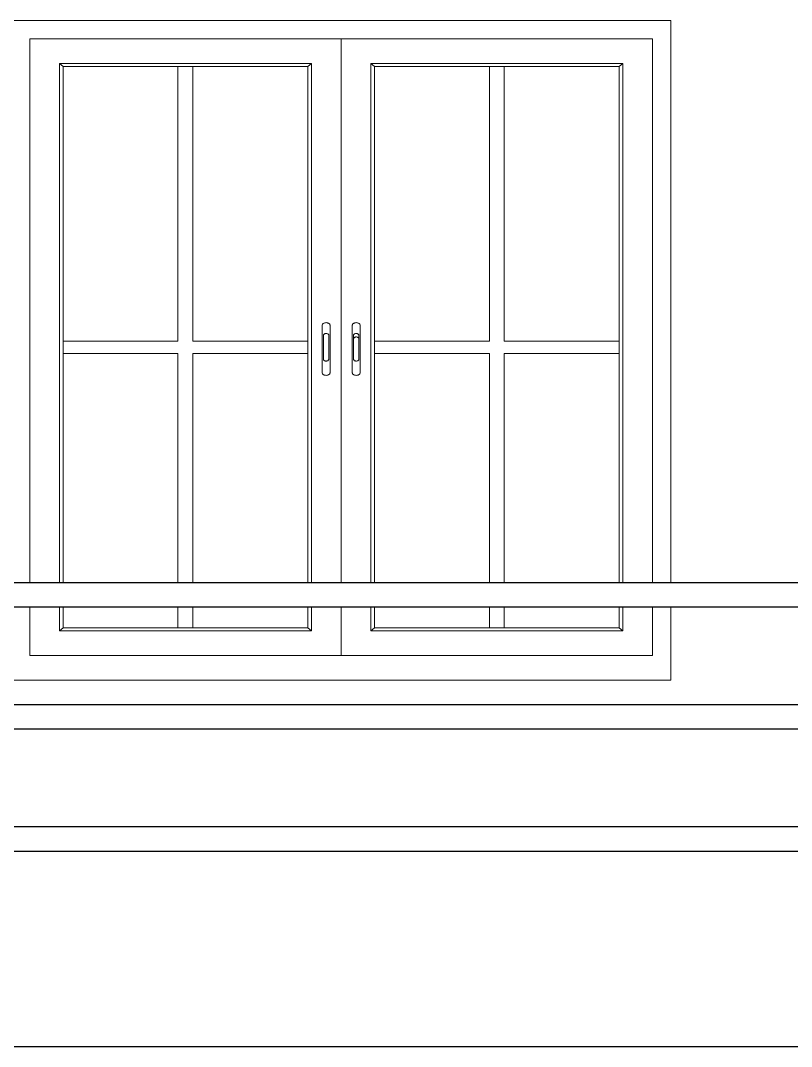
# Model space of a CAD drawing. Header units: inches. Extents: x -5142662 to -4941318, y -3361958 to -3160563.
# Drawn here: x -5011390.8 to -5011327.6, y -3261627.2 to -3261543.2 of the extents above; entities that cross this region are included whole.
import ezdxf

# ---------------------------------------------------------------- set-up
doc = ezdxf.new("R2010")
doc.units = ezdxf.units.IN
doc.header["$LTSCALE"] = 2
doc.header["$MEASUREMENT"] = 0
doc.layers.get('0').update_dxf_attribs({"linetype": 'CONTINUOUS'})
doc.layers.add('window', color=4, linetype='CONTINUOUS', lineweight=13)

msp = doc.modelspace()

# ---------------------------------------------------------------- linework, layer by layer
at = {"ltscale": 0.5}
for p, q in [((-5011631.435, -3261589.209), (-5011206.757, -3261589.209)), ((-5011609.515, -3261591.209), (-5011206.757, -3261591.209)), ((-5011609.515, -3261599.209), (-5011206.757, -3261599.209)), ((-5011609.515, -3261601.209), (-5011206.757, -3261601.209)), ((-5011609.515, -3261609.209), (-5011206.757, -3261609.209)), ((-5011609.515, -3261611.209), (-5011206.757, -3261611.209)), ((-5011609.515, -3261627.209), (-5011201.757, -3261627.209))]:
    msp.add_line(p, q, dxfattribs=at)
at = {"layer": 'window'}
for p, q in [((-5011337.515, -3261543.209), (-5011427.515, -3261543.209)), ((-5011337.515, -3261589.209), (-5011337.515, -3261543.209)), ((-5011390.015, -3261544.709), (-5011390.015, -3261589.209)), ((-5011339.015, -3261544.709), (-5011390.015, -3261544.709)), ((-5011364.515, -3261544.709), (-5011364.515, -3261589.209)), ((-5011339.015, -3261589.209), (-5011339.015, -3261544.709)), ((-5011366.949, -3261546.732), (-5011387.582, -3261546.732)), ((-5011387.582, -3261546.732), (-5011387.582, -3261589.209)), ((-5011387.277, -3261546.985), (-5011387.582, -3261546.732)), ((-5011367.253, -3261546.985), (-5011366.949, -3261546.732)), ((-5011366.949, -3261589.209), (-5011366.949, -3261546.732)), ((-5011362.082, -3261589.209), (-5011362.082, -3261546.732)), ((-5011362.082, -3261546.732), (-5011341.449, -3261546.732)), ((-5011361.777, -3261546.985), (-5011362.082, -3261546.732)), ((-5011341.753, -3261546.985), (-5011341.449, -3261546.732)), ((-5011341.449, -3261546.732), (-5011341.449, -3261589.209)), ((-5011387.277, -3261546.985), (-5011387.277, -3261589.209)), ((-5011387.277, -3261546.985), (-5011367.253, -3261546.985)), ((-5011377.874, -3261546.985), (-5011377.874, -3261569.453)), ((-5011376.657, -3261546.985), (-5011376.657, -3261569.453)), ((-5011367.253, -3261589.209), (-5011367.253, -3261546.985)), ((-5011361.777, -3261589.209), (-5011361.777, -3261546.985)), ((-5011341.753, -3261546.985), (-5011361.777, -3261546.985)), ((-5011352.374, -3261546.985), (-5011352.374, -3261569.453)), ((-5011351.157, -3261546.985), (-5011351.157, -3261569.453)), ((-5011341.753, -3261546.985), (-5011341.753, -3261589.209)), ((-5011365.852, -3261567.96), (-5011365.901, -3261567.975)), ((-5011365.801, -3261567.95), (-5011365.852, -3261567.96)), ((-5011365.801, -3261567.95), (-5011365.749, -3261567.947)), ((-5011365.749, -3261567.947), (-5011365.697, -3261567.95)), ((-5011365.697, -3261567.95), (-5011365.646, -3261567.96)), ((-5011365.646, -3261567.96), (-5011365.597, -3261567.975)), ((-5011363.434, -3261567.975), (-5011363.385, -3261567.96)), ((-5011363.385, -3261567.96), (-5011363.334, -3261567.95)), ((-5011363.334, -3261567.95), (-5011363.282, -3261567.947)), ((-5011363.282, -3261567.947), (-5011363.229, -3261567.95)), ((-5011363.229, -3261567.95), (-5011363.178, -3261567.96)), ((-5011363.178, -3261567.96), (-5011363.13, -3261567.975)), ((-5011366.08, -3261568.157), (-5011366.084, -3261568.196)), ((-5011366.084, -3261568.196), (-5011366.084, -3261572.011)), ((-5011366.08, -3261568.157), (-5011366.067, -3261568.119)), ((-5011366.067, -3261568.119), (-5011366.047, -3261568.083)), ((-5011366.047, -3261568.083), (-5011366.02, -3261568.05)), ((-5011365.986, -3261568.02), (-5011366.02, -3261568.05)), ((-5011365.946, -3261567.995), (-5011365.986, -3261568.02)), ((-5011365.901, -3261567.975), (-5011365.946, -3261567.995)), ((-5011365.552, -3261567.995), (-5011365.597, -3261567.975)), ((-5011365.552, -3261567.995), (-5011365.512, -3261568.02)), ((-5011365.512, -3261568.02), (-5011365.478, -3261568.05)), ((-5011365.451, -3261568.083), (-5011365.478, -3261568.05)), ((-5011365.431, -3261568.119), (-5011365.451, -3261568.083)), ((-5011365.418, -3261568.157), (-5011365.431, -3261568.119)), ((-5011365.414, -3261568.196), (-5011365.431, -3261568.119)), ((-5011365.414, -3261568.196), (-5011365.418, -3261568.157)), ((-5011365.414, -3261572.011), (-5011365.414, -3261568.196)), ((-5011363.616, -3261568.196), (-5011363.6, -3261568.119)), ((-5011363.616, -3261568.196), (-5011363.612, -3261568.157)), ((-5011363.616, -3261572.011), (-5011363.616, -3261568.196)), ((-5011363.612, -3261568.157), (-5011363.6, -3261568.119)), ((-5011363.6, -3261568.119), (-5011363.58, -3261568.083)), ((-5011363.58, -3261568.083), (-5011363.553, -3261568.05)), ((-5011363.553, -3261568.05), (-5011363.518, -3261568.02)), ((-5011363.518, -3261568.02), (-5011363.479, -3261567.995)), ((-5011363.479, -3261567.995), (-5011363.434, -3261567.975)), ((-5011363.13, -3261567.975), (-5011363.085, -3261567.995)), ((-5011363.085, -3261567.995), (-5011363.045, -3261568.02)), ((-5011363.045, -3261568.02), (-5011363.011, -3261568.05)), ((-5011363.011, -3261568.05), (-5011362.984, -3261568.083)), ((-5011362.984, -3261568.083), (-5011362.964, -3261568.119)), ((-5011362.964, -3261568.119), (-5011362.951, -3261568.157)), ((-5011362.951, -3261568.157), (-5011362.947, -3261568.196)), ((-5011362.947, -3261568.196), (-5011362.947, -3261572.011)), ((-5011377.874, -3261569.453), (-5011387.277, -3261569.453)), ((-5011367.253, -3261569.453), (-5011376.657, -3261569.453)), ((-5011365.974, -3261569.004), (-5011365.971, -3261568.978)), ((-5011365.974, -3261570.924), (-5011365.974, -3261569.004)), ((-5011365.971, -3261568.978), (-5011365.963, -3261568.952)), ((-5011365.963, -3261568.952), (-5011365.949, -3261568.928)), ((-5011365.949, -3261568.928), (-5011365.931, -3261568.906)), ((-5011365.931, -3261568.906), (-5011365.908, -3261568.886)), ((-5011365.908, -3261568.886), (-5011365.881, -3261568.869)), ((-5011365.881, -3261568.869), (-5011365.851, -3261568.855)), ((-5011365.851, -3261568.855), (-5011365.818, -3261568.845)), ((-5011365.818, -3261568.845), (-5011365.784, -3261568.839)), ((-5011365.784, -3261568.839), (-5011365.749, -3261568.837)), ((-5011365.749, -3261568.837), (-5011365.714, -3261568.839)), ((-5011365.714, -3261568.839), (-5011365.679, -3261568.845)), ((-5011365.679, -3261568.845), (-5011365.647, -3261568.855)), ((-5011365.647, -3261568.855), (-5011365.617, -3261568.869)), ((-5011365.617, -3261568.869), (-5011365.59, -3261568.886)), ((-5011365.59, -3261568.886), (-5011365.567, -3261568.906)), ((-5011365.567, -3261568.906), (-5011365.549, -3261568.928)), ((-5011365.549, -3261568.928), (-5011365.535, -3261568.952)), ((-5011365.535, -3261568.952), (-5011365.527, -3261568.978)), ((-5011365.527, -3261568.978), (-5011365.524, -3261569.004)), ((-5011365.524, -3261569.004), (-5011365.524, -3261570.924)), ((-5011363.504, -3261568.978), (-5011363.507, -3261569.004)), ((-5011363.507, -3261570.924), (-5011363.507, -3261569.004)), ((-5011363.504, -3261569.258), (-5011363.507, -3261569.284)), ((-5011363.496, -3261568.952), (-5011363.504, -3261568.978)), ((-5011363.496, -3261569.232), (-5011363.504, -3261569.258)), ((-5011363.482, -3261568.928), (-5011363.496, -3261568.952)), ((-5011363.482, -3261569.208), (-5011363.496, -3261569.232)), ((-5011363.464, -3261568.906), (-5011363.482, -3261568.928)), ((-5011363.464, -3261569.186), (-5011363.482, -3261569.208)), ((-5011363.441, -3261568.886), (-5011363.464, -3261568.906)), ((-5011363.441, -3261569.166), (-5011363.464, -3261569.186)), ((-5011363.414, -3261568.869), (-5011363.441, -3261568.886)), ((-5011363.414, -3261569.149), (-5011363.441, -3261569.166)), ((-5011363.384, -3261568.855), (-5011363.414, -3261568.869)), ((-5011363.384, -3261569.135), (-5011363.414, -3261569.149)), ((-5011363.351, -3261568.845), (-5011363.384, -3261568.855)), ((-5011363.351, -3261569.125), (-5011363.384, -3261569.135)), ((-5011363.317, -3261568.839), (-5011363.351, -3261568.845)), ((-5011363.317, -3261569.119), (-5011363.351, -3261569.125)), ((-5011363.282, -3261568.837), (-5011363.317, -3261568.839)), ((-5011363.282, -3261569.117), (-5011363.317, -3261569.119)), ((-5011363.247, -3261568.839), (-5011363.282, -3261568.837)), ((-5011363.247, -3261569.119), (-5011363.282, -3261569.117)), ((-5011363.212, -3261568.845), (-5011363.247, -3261568.839)), ((-5011363.212, -3261569.125), (-5011363.247, -3261569.119)), ((-5011363.18, -3261568.855), (-5011363.212, -3261568.845)), ((-5011363.18, -3261569.135), (-5011363.212, -3261569.125)), ((-5011363.15, -3261568.869), (-5011363.18, -3261568.855)), ((-5011363.15, -3261569.149), (-5011363.18, -3261569.135)), ((-5011363.123, -3261568.886), (-5011363.15, -3261568.869)), ((-5011363.123, -3261569.166), (-5011363.15, -3261569.149)), ((-5011363.1, -3261568.906), (-5011363.123, -3261568.886)), ((-5011363.1, -3261569.186), (-5011363.123, -3261569.166)), ((-5011363.081, -3261568.928), (-5011363.1, -3261568.906)), ((-5011363.081, -3261569.208), (-5011363.1, -3261569.186)), ((-5011363.068, -3261568.952), (-5011363.081, -3261568.928)), ((-5011363.068, -3261569.232), (-5011363.081, -3261569.208)), ((-5011363.06, -3261568.978), (-5011363.068, -3261568.952)), ((-5011363.06, -3261569.258), (-5011363.068, -3261569.232)), ((-5011363.057, -3261569.004), (-5011363.06, -3261568.978)), ((-5011363.057, -3261569.284), (-5011363.06, -3261569.258)), ((-5011363.057, -3261569.284), (-5011363.057, -3261569.004)), ((-5011363.057, -3261570.924), (-5011363.057, -3261569.284)), ((-5011361.777, -3261569.453), (-5011352.374, -3261569.453)), ((-5011351.157, -3261569.453), (-5011341.753, -3261569.453)), ((-5011377.874, -3261570.465), (-5011387.277, -3261570.465)), ((-5011377.874, -3261570.465), (-5011377.874, -3261589.209)), ((-5011376.657, -3261570.465), (-5011376.657, -3261589.209)), ((-5011367.253, -3261570.465), (-5011376.657, -3261570.465)), ((-5011361.777, -3261570.465), (-5011352.374, -3261570.465)), ((-5011352.374, -3261570.465), (-5011352.374, -3261589.209)), ((-5011351.157, -3261570.465), (-5011341.753, -3261570.465)), ((-5011351.157, -3261570.465), (-5011351.157, -3261589.209)), ((-5011365.974, -3261570.924), (-5011365.971, -3261570.951)), ((-5011365.971, -3261570.951), (-5011365.963, -3261570.976)), ((-5011365.963, -3261570.976), (-5011365.949, -3261571)), ((-5011365.949, -3261571), (-5011365.931, -3261571.023)), ((-5011365.931, -3261571.023), (-5011365.908, -3261571.043)), ((-5011365.908, -3261571.043), (-5011365.881, -3261571.06)), ((-5011365.881, -3261571.06), (-5011365.851, -3261571.073)), ((-5011365.851, -3261571.073), (-5011365.818, -3261571.083)), ((-5011365.818, -3261571.083), (-5011365.784, -3261571.089)), ((-5011365.784, -3261571.089), (-5011365.749, -3261571.091)), ((-5011365.749, -3261571.091), (-5011365.714, -3261571.089)), ((-5011365.714, -3261571.089), (-5011365.679, -3261571.083)), ((-5011365.679, -3261571.083), (-5011365.647, -3261571.073)), ((-5011365.647, -3261571.073), (-5011365.617, -3261571.06)), ((-5011365.617, -3261571.06), (-5011365.59, -3261571.043)), ((-5011365.59, -3261571.043), (-5011365.567, -3261571.023)), ((-5011365.567, -3261571.023), (-5011365.549, -3261571)), ((-5011365.549, -3261571), (-5011365.535, -3261570.976)), ((-5011365.535, -3261570.976), (-5011365.527, -3261570.951)), ((-5011365.527, -3261570.951), (-5011365.524, -3261570.924)), ((-5011363.504, -3261570.951), (-5011363.507, -3261570.924)), ((-5011363.496, -3261570.976), (-5011363.504, -3261570.951)), ((-5011363.482, -3261571), (-5011363.496, -3261570.976)), ((-5011363.464, -3261571.023), (-5011363.482, -3261571)), ((-5011363.441, -3261571.043), (-5011363.464, -3261571.023)), ((-5011363.414, -3261571.06), (-5011363.441, -3261571.043)), ((-5011363.384, -3261571.073), (-5011363.414, -3261571.06)), ((-5011363.351, -3261571.083), (-5011363.384, -3261571.073)), ((-5011363.317, -3261571.089), (-5011363.351, -3261571.083)), ((-5011363.282, -3261571.091), (-5011363.317, -3261571.089)), ((-5011363.247, -3261571.089), (-5011363.282, -3261571.091)), ((-5011363.212, -3261571.083), (-5011363.247, -3261571.089)), ((-5011363.18, -3261571.073), (-5011363.212, -3261571.083)), ((-5011363.15, -3261571.06), (-5011363.18, -3261571.073)), ((-5011363.123, -3261571.043), (-5011363.15, -3261571.06)), ((-5011363.1, -3261571.023), (-5011363.123, -3261571.043)), ((-5011363.081, -3261571), (-5011363.1, -3261571.023)), ((-5011363.068, -3261570.976), (-5011363.081, -3261571)), ((-5011363.06, -3261570.951), (-5011363.068, -3261570.976)), ((-5011363.057, -3261570.924), (-5011363.06, -3261570.951)), ((-5011366.08, -3261572.05), (-5011366.084, -3261572.011)), ((-5011366.084, -3261572.011), (-5011366.067, -3261572.088)), ((-5011366.08, -3261572.05), (-5011366.067, -3261572.088)), ((-5011366.067, -3261572.088), (-5011366.047, -3261572.124)), ((-5011366.02, -3261572.157), (-5011366.047, -3261572.124)), ((-5011365.986, -3261572.187), (-5011366.02, -3261572.157)), ((-5011365.478, -3261572.157), (-5011365.512, -3261572.187)), ((-5011365.451, -3261572.124), (-5011365.478, -3261572.157)), ((-5011365.431, -3261572.088), (-5011365.451, -3261572.124)), ((-5011365.431, -3261572.088), (-5011365.418, -3261572.05)), ((-5011365.418, -3261572.05), (-5011365.414, -3261572.011)), ((-5011363.612, -3261572.05), (-5011363.616, -3261572.011)), ((-5011363.6, -3261572.088), (-5011363.612, -3261572.05)), ((-5011363.58, -3261572.124), (-5011363.6, -3261572.088)), ((-5011363.553, -3261572.157), (-5011363.58, -3261572.124)), ((-5011363.518, -3261572.187), (-5011363.553, -3261572.157)), ((-5011363.011, -3261572.157), (-5011363.045, -3261572.187)), ((-5011362.984, -3261572.124), (-5011363.011, -3261572.157)), ((-5011362.964, -3261572.088), (-5011362.984, -3261572.124)), ((-5011362.947, -3261572.011), (-5011362.964, -3261572.088)), ((-5011362.951, -3261572.05), (-5011362.964, -3261572.088)), ((-5011362.951, -3261572.05), (-5011362.947, -3261572.011)), ((-5011365.946, -3261572.212), (-5011365.986, -3261572.187)), ((-5011365.946, -3261572.212), (-5011365.901, -3261572.233)), ((-5011365.901, -3261572.233), (-5011365.852, -3261572.248)), ((-5011365.801, -3261572.257), (-5011365.852, -3261572.248)), ((-5011365.749, -3261572.26), (-5011365.801, -3261572.257)), ((-5011365.749, -3261572.26), (-5011365.697, -3261572.257)), ((-5011365.697, -3261572.257), (-5011365.646, -3261572.248)), ((-5011365.597, -3261572.233), (-5011365.646, -3261572.248)), ((-5011365.597, -3261572.233), (-5011365.552, -3261572.212)), ((-5011365.552, -3261572.212), (-5011365.512, -3261572.187)), ((-5011363.479, -3261572.212), (-5011363.518, -3261572.187)), ((-5011363.434, -3261572.233), (-5011363.479, -3261572.212)), ((-5011363.385, -3261572.248), (-5011363.434, -3261572.233)), ((-5011363.334, -3261572.257), (-5011363.385, -3261572.248)), ((-5011363.282, -3261572.26), (-5011363.334, -3261572.257)), ((-5011363.229, -3261572.257), (-5011363.282, -3261572.26)), ((-5011363.178, -3261572.248), (-5011363.229, -3261572.257)), ((-5011363.13, -3261572.233), (-5011363.178, -3261572.248)), ((-5011363.085, -3261572.212), (-5011363.13, -3261572.233)), ((-5011363.045, -3261572.187), (-5011363.085, -3261572.212)), ((-5011390.015, -3261591.209), (-5011390.015, -3261595.209)), ((-5011387.582, -3261591.209), (-5011387.582, -3261593.185)), ((-5011387.277, -3261591.209), (-5011387.277, -3261592.933)), ((-5011377.874, -3261591.209), (-5011377.874, -3261592.933)), ((-5011376.657, -3261591.209), (-5011376.657, -3261592.933)), ((-5011367.253, -3261592.933), (-5011367.253, -3261591.209)), ((-5011366.949, -3261593.185), (-5011366.949, -3261591.209)), ((-5011364.515, -3261591.209), (-5011364.515, -3261595.209)), ((-5011362.082, -3261593.185), (-5011362.082, -3261591.209)), ((-5011361.777, -3261592.933), (-5011361.777, -3261591.209)), ((-5011352.374, -3261591.209), (-5011352.374, -3261592.933)), ((-5011351.157, -3261591.209), (-5011351.157, -3261592.933)), ((-5011341.753, -3261591.209), (-5011341.753, -3261592.933)), ((-5011341.449, -3261591.209), (-5011341.449, -3261593.185)), ((-5011339.015, -3261595.209), (-5011339.015, -3261591.209)), ((-5011337.515, -3261597.209), (-5011337.515, -3261591.209)), ((-5011387.582, -3261593.185), (-5011387.277, -3261592.933)), ((-5011387.277, -3261592.933), (-5011367.253, -3261592.933)), ((-5011366.949, -3261593.185), (-5011367.253, -3261592.933)), ((-5011362.082, -3261593.185), (-5011361.777, -3261592.933)), ((-5011341.753, -3261592.933), (-5011361.777, -3261592.933)), ((-5011341.753, -3261592.933), (-5011341.449, -3261593.185)), ((-5011387.582, -3261593.185), (-5011366.949, -3261593.185)), ((-5011341.449, -3261593.185), (-5011362.082, -3261593.185)), ((-5011390.015, -3261595.209), (-5011339.015, -3261595.209)), ((-5011337.515, -3261597.209), (-5011391.515, -3261597.209))]:
    msp.add_line(p, q, dxfattribs=at)

doc.saveas('drawing.dxf')
